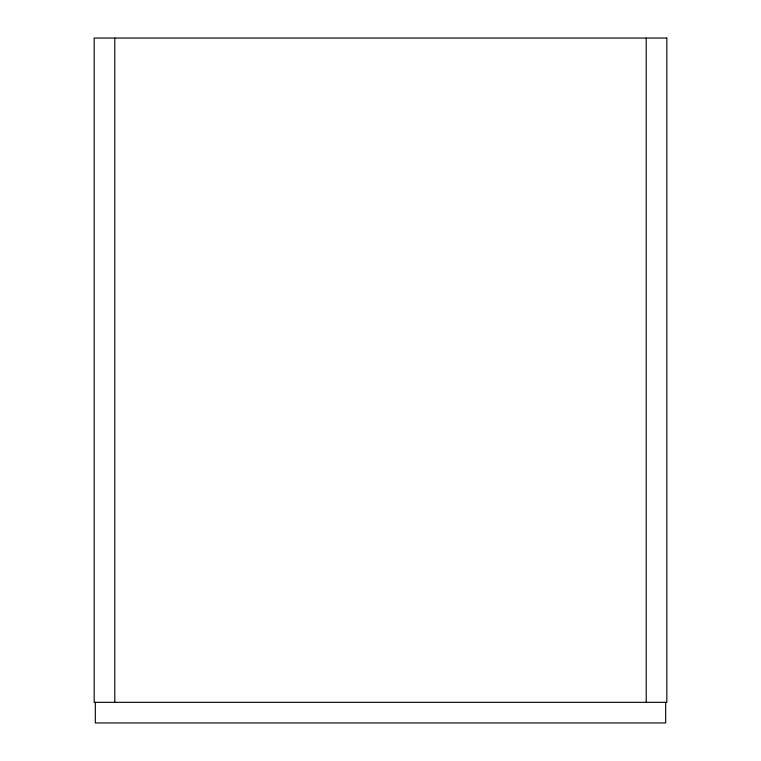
<?xml version="1.0" encoding="UTF-8"?>
<svg xmlns="http://www.w3.org/2000/svg" width="761" height="761" viewBox="0 0 761 761"><rect width="100%" height="100%" fill="white"/><g stroke="black" fill="none" stroke-linecap="round" stroke-linejoin="round"><path stroke-width="1.14" d="M665.685 702.336L665.685 722.95L95.315 722.95L95.315 702.336M646.213 38.05L646.213 702.336M114.787 38.05L114.787 702.336M666.826 38.05L94.174 38.05L94.174 702.336L666.826 702.336L666.826 38.05"/></g></svg>
